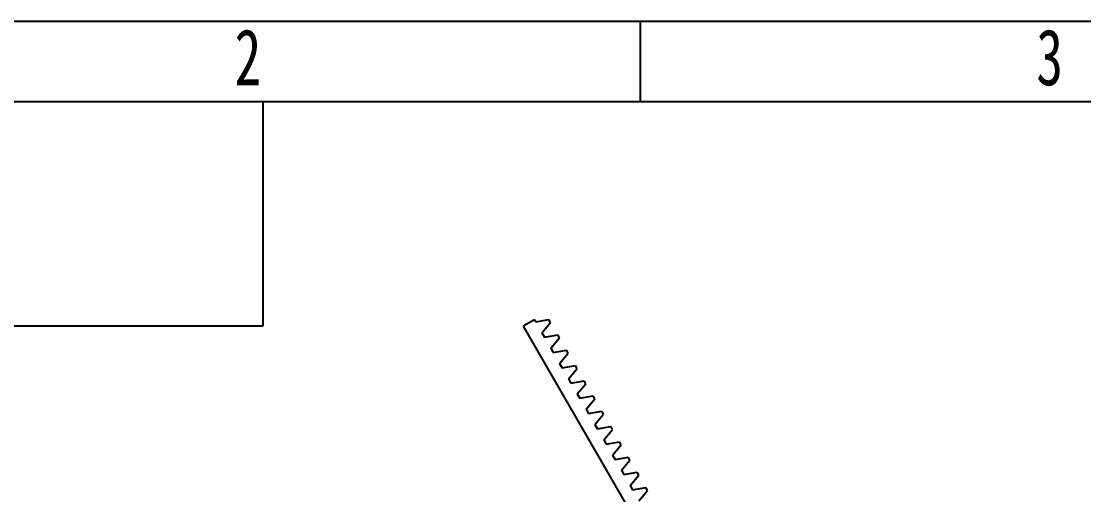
# Model space of a CAD drawing. Header units: millimetres. Extents: x 0 to 297, y 0 to 210.
# Drawn here: x 69.9 to 136.2, y 180.5 to 210 of the extents above; entities that cross this region are included whole.
import ezdxf

# ---------------------------------------------------------------- set-up
doc = ezdxf.new("R2010")
doc.units = ezdxf.units.MM
doc.layers.add('图框', color=7, linetype='Continuous')
doc.layers.add('粗实线层', color=7, linetype='Continuous', lineweight=25)
doc.styles.add('SLDTEXTSTYLE5', font='TXT', dxfattribs={"width": 0.7})

msp = doc.modelspace()

# ---------------------------------------------------------------- linework, layer by layer
at = {"color": 7, "linetype": 'Continuous', "lineweight": 25}
for p, q in [((101.912, 191.379), (101.209, 190.973)), ((101.209, 190.973), (111.209, 173.652)), ((101.99, 191.244), (101.912, 191.379)), ((101.99, 191.244), (102.816, 191.389)), ((102.384, 190.562), (102.923, 191.204)), ((102.923, 191.204), (102.816, 191.389)), ((102.384, 190.562), (102.54, 190.292)), ((102.54, 190.292), (103.366, 190.437)), ((102.934, 189.61), (103.473, 190.252)), ((103.473, 190.252), (103.366, 190.437)), ((102.934, 189.61), (103.09, 189.339)), ((103.09, 189.339), (103.915, 189.485)), ((103.484, 188.658), (104.022, 189.3)), ((104.022, 189.3), (103.915, 189.485)), ((103.484, 188.658), (103.64, 188.387)), ((103.64, 188.387), (104.465, 188.533)), ((104.033, 187.705), (104.572, 188.347)), ((104.572, 188.347), (104.465, 188.533)), ((104.033, 187.705), (104.19, 187.435)), ((104.19, 187.435), (105.015, 187.58)), ((105.122, 187.395), (105.015, 187.58)), ((104.583, 186.753), (105.122, 187.395)), ((104.583, 186.753), (104.739, 186.483)), ((104.739, 186.483), (105.565, 186.628)), ((105.133, 185.801), (105.672, 186.443)), ((105.672, 186.443), (105.565, 186.628)), ((105.133, 185.801), (105.289, 185.53)), ((105.289, 185.53), (106.114, 185.676)), ((106.221, 185.491), (106.114, 185.676)), ((105.683, 184.849), (106.221, 185.491)), ((105.683, 184.849), (105.839, 184.578)), ((105.839, 184.578), (106.664, 184.724)), ((106.233, 183.896), (106.771, 184.538)), ((106.771, 184.538), (106.664, 184.724)), ((106.233, 183.896), (106.389, 183.626)), ((106.389, 183.626), (107.214, 183.772)), ((106.782, 182.944), (107.321, 183.586)), ((107.321, 183.586), (107.214, 183.772)), ((106.782, 182.944), (106.938, 182.674)), ((106.938, 182.674), (107.764, 182.819)), ((107.332, 181.992), (107.871, 182.634)), ((107.871, 182.634), (107.764, 182.819)), ((107.332, 181.992), (107.488, 181.721)), ((107.488, 181.721), (108.314, 181.867)), ((107.882, 181.04), (108.421, 181.682)), ((108.421, 181.682), (108.314, 181.867)), ((107.882, 181.04), (108.038, 180.769)), ((108.038, 180.769), (108.863, 180.915)), ((108.97, 180.729), (108.863, 180.915)), ((108.432, 180.087), (108.97, 180.729))]:
    msp.add_line(p, q, dxfattribs=at)
at = {"layer": '图框'}
for p, q in [((0, 210), (297, 210)), ((108.5, 210), (108.5, 205))]:
    msp.add_line(p, q, dxfattribs=at)
at = {"layer": '图框', "linetype": 'Continuous', "lineweight": 25}
msp.add_line((25, 205), (292, 205), dxfattribs=at)
at = {"layer": '粗实线层'}
for p, q in [((85, 191), (85, 205)), ((25, 191), (85, 191))]:
    msp.add_line(p, q, dxfattribs=at)

# ---------------------------------------------------------------- texts
at = {"layer": '图框', "char_height": 3.5, "attachment_point": 2, "style": 'SLDTEXTSTYLE5'}
for s, insert in [('2', (84.044, 209.51)), ('3', (134.044, 209.51))]:
    msp.add_mtext(s, dxfattribs=dict(at, insert=insert))

doc.saveas('drawing.dxf')
